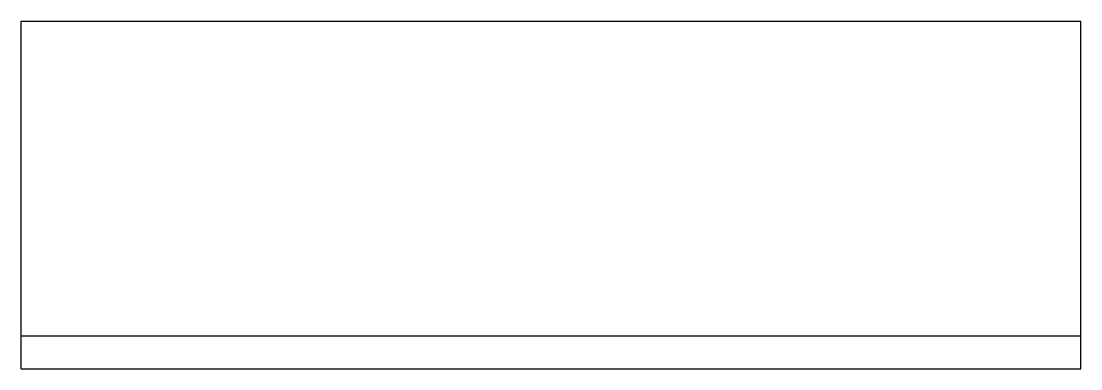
# Model space of a CAD drawing. Header units: inches. Extents: x 300.2 to 316.2, y -409.1 to -403.9.
import ezdxf

# ---------------------------------------------------------------- set-up
doc = ezdxf.new("R2010")
doc.units = ezdxf.units.IN
doc.header["$MEASUREMENT"] = 0
doc.layers.add('E101-Electrical-1st-floor', color=4, linetype='Continuous', lineweight=9)

msp = doc.modelspace()

# ---------------------------------------------------------------- linework, layer by layer
at = {"layer": 'E101-Electrical-1st-floor', "lineweight": 30}
for p, q in [((300.176, -409.128), (300.176, -403.878)), ((300.176, -403.878), (316.176, -403.878)), ((316.176, -409.128), (316.176, -403.878)), ((300.176, -408.628), (316.176, -408.628)), ((300.176, -409.128), (316.176, -409.128))]:
    msp.add_line(p, q, dxfattribs=at)

doc.saveas('drawing.dxf')
